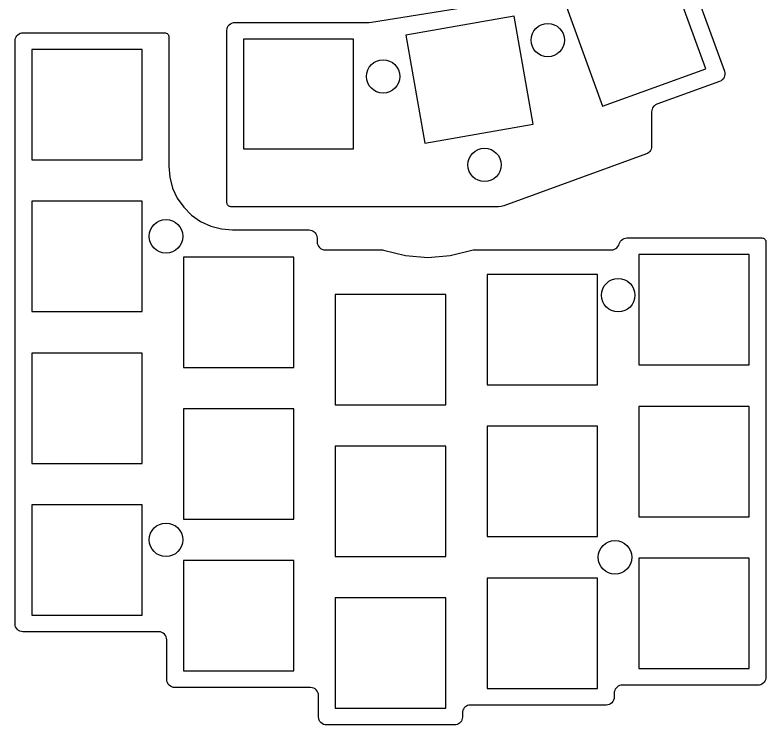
# Model space of a CAD drawing. Header units: inches. Extents: x -5 to 94, y -5 to 182.
# Drawn here: x -0.3 to 94, y -5.2 to 84 of the extents above; entities that cross this region are included whole.
import ezdxf

# ---------------------------------------------------------------- set-up
doc = ezdxf.new("R2010")
doc.units = ezdxf.units.IN
doc.header["$MEASUREMENT"] = 0

# ---------------------------------------------------------------- blocks, each defined once
blk = doc.blocks.new('block 188')
at = {"color": 7, "lineweight": 25, "true_color": 0xffffff}
blk.add_open_spline([(20.798, 56.196), (20.798, 57.356), (19.857, 58.297), (18.696, 58.297), (18.696, 58.297), (18.696, 58.297), (18.696, 58.297), (18.696, 58.297), (18.696, 58.297), (18.696, 58.297), (18.696, 58.297), (18.696, 58.297), (18.696, 58.297), (17.536, 58.297), (16.596, 57.356), (16.596, 56.196), (16.596, 56.196), (16.596, 56.196), (16.596, 56.196), (16.596, 56.196), (16.596, 56.196), (16.596, 56.196), (16.596, 56.196), (16.596, 56.196), (16.596, 56.196), (16.596, 55.035), (17.536, 54.095), (18.696, 54.095), (18.696, 54.095), (18.696, 54.095), (18.696, 54.095), (18.696, 54.095), (18.696, 54.095), (18.696, 54.095), (18.696, 54.095), (18.696, 54.095), (18.696, 54.095), (19.857, 54.095), (20.798, 55.035), (20.798, 56.196), (20.798, 56.196), (20.798, 56.196), (20.798, 56.196), (20.798, 56.196), (20.798, 56.196), (20.798, 56.196), (20.798, 56.196), (20.798, 56.196), (20.798, 56.196), (20.798, 56.196), (20.798, 56.196), (20.798, 56.196), (20.798, 56.196), (20.798, 56.196), (20.798, 56.196), (20.798, 56.196), (20.798, 56.196), (20.798, 56.196), (20.798, 56.196), (20.798, 56.196), (20.798, 56.196), (20.798, 56.196), (20.798, 56.196), (20.798, 56.196)], degree=3, knots=[0, 0, 0, 0, 1, 1, 1, 2, 2, 2, 3, 3, 3, 4, 4, 4, 5, 5, 5, 6, 6, 6, 7, 7, 7, 8, 8, 8, 9, 9, 9, 10, 10, 10, 11, 11, 11, 12, 12, 12, 13, 13, 13, 14, 14, 14, 15, 15, 15, 16, 16, 16, 17, 17, 17, 18, 18, 18, 19, 19, 19, 20, 20, 20, 21, 21, 21, 21], dxfattribs=at)
blk = doc.blocks.new('block 187')
blk.add_blockref('block 188', (0, 0))
blk = doc.blocks.new('block 186')
blk.add_blockref('block 187', (0, 0))
blk = doc.blocks.new('block 191')
at = {"color": 7, "lineweight": 25, "true_color": 0xffffff}
blk.add_open_spline([(20.798, 18.077), (20.798, 19.238), (19.857, 20.179), (18.696, 20.179), (18.696, 20.179), (18.696, 20.179), (18.696, 20.179), (18.696, 20.179), (18.696, 20.179), (18.696, 20.179), (18.696, 20.179), (18.696, 20.179), (18.696, 20.179), (17.536, 20.179), (16.596, 19.238), (16.596, 18.077), (16.596, 18.077), (16.596, 18.077), (16.596, 18.077), (16.596, 18.077), (16.596, 18.077), (16.596, 18.077), (16.596, 18.077), (16.596, 18.077), (16.596, 18.077), (16.596, 16.917), (17.536, 15.976), (18.696, 15.976), (18.696, 15.976), (18.696, 15.976), (18.696, 15.976), (18.696, 15.976), (18.696, 15.976), (18.696, 15.976), (18.696, 15.976), (18.696, 15.976), (18.696, 15.976), (19.857, 15.976), (20.798, 16.917), (20.798, 18.077), (20.798, 18.077), (20.798, 18.077), (20.798, 18.077), (20.798, 18.077), (20.798, 18.077), (20.798, 18.077), (20.798, 18.077), (20.798, 18.077), (20.798, 18.077), (20.798, 18.077), (20.798, 18.077), (20.798, 18.077), (20.798, 18.077), (20.798, 18.077), (20.798, 18.077), (20.798, 18.077), (20.798, 18.077), (20.798, 18.077), (20.798, 18.077), (20.798, 18.077), (20.798, 18.077), (20.798, 18.077), (20.798, 18.077), (20.798, 18.077)], degree=3, knots=[0, 0, 0, 0, 1, 1, 1, 2, 2, 2, 3, 3, 3, 4, 4, 4, 5, 5, 5, 6, 6, 6, 7, 7, 7, 8, 8, 8, 9, 9, 9, 10, 10, 10, 11, 11, 11, 12, 12, 12, 13, 13, 13, 14, 14, 14, 15, 15, 15, 16, 16, 16, 17, 17, 17, 18, 18, 18, 19, 19, 19, 20, 20, 20, 21, 21, 21, 21], dxfattribs=at)
blk = doc.blocks.new('block 190')
blk.add_blockref('block 191', (0, 0))
blk = doc.blocks.new('block 189')
blk.add_blockref('block 190', (0, 0))
blk = doc.blocks.new('block 194')
at = {"color": 7, "lineweight": 25, "true_color": 0xffffff}
blk.add_open_spline([(77.175, 15.876), (77.175, 17.036), (76.234, 17.977), (75.074, 17.977), (75.074, 17.977), (75.074, 17.977), (75.074, 17.977), (75.074, 17.977), (75.074, 17.977), (75.074, 17.977), (75.074, 17.977), (75.074, 17.977), (75.074, 17.977), (73.914, 17.977), (72.973, 17.036), (72.973, 15.876), (72.973, 15.876), (72.973, 15.876), (72.973, 15.876), (72.973, 15.876), (72.973, 15.876), (72.973, 15.876), (72.973, 15.876), (72.973, 15.876), (72.973, 15.876), (72.973, 14.715), (73.914, 13.775), (75.074, 13.775), (75.074, 13.775), (75.074, 13.775), (75.074, 13.775), (75.074, 13.775), (75.074, 13.775), (75.074, 13.775), (75.074, 13.775), (75.074, 13.775), (75.074, 13.775), (76.234, 13.775), (77.175, 14.715), (77.175, 15.876), (77.175, 15.876), (77.175, 15.876), (77.175, 15.876), (77.175, 15.876), (77.175, 15.876), (77.175, 15.876), (77.175, 15.876), (77.175, 15.876), (77.175, 15.876), (77.175, 15.876), (77.175, 15.876), (77.175, 15.876), (77.175, 15.876), (77.175, 15.876), (77.175, 15.876), (77.175, 15.876), (77.175, 15.876), (77.175, 15.876), (77.175, 15.876), (77.175, 15.876), (77.175, 15.876), (77.175, 15.876), (77.175, 15.876), (77.175, 15.876)], degree=3, knots=[0, 0, 0, 0, 1, 1, 1, 2, 2, 2, 3, 3, 3, 4, 4, 4, 5, 5, 5, 6, 6, 6, 7, 7, 7, 8, 8, 8, 9, 9, 9, 10, 10, 10, 11, 11, 11, 12, 12, 12, 13, 13, 13, 14, 14, 14, 15, 15, 15, 16, 16, 16, 17, 17, 17, 18, 18, 18, 19, 19, 19, 20, 20, 20, 21, 21, 21, 21], dxfattribs=at)
blk = doc.blocks.new('block 193')
blk.add_blockref('block 194', (0, 0))
blk = doc.blocks.new('block 192')
blk.add_blockref('block 193', (0, 0))
blk = doc.blocks.new('block 197')
at = {"color": 7, "lineweight": 25, "true_color": 0xffffff}
blk.add_open_spline([(77.575, 48.803), (77.575, 49.964), (76.635, 50.904), (75.474, 50.904), (75.474, 50.904), (75.474, 50.904), (75.474, 50.904), (75.474, 50.904), (75.474, 50.904), (75.474, 50.904), (75.474, 50.904), (75.474, 50.904), (75.474, 50.904), (74.314, 50.904), (73.373, 49.964), (73.373, 48.803), (73.373, 48.803), (73.373, 48.803), (73.373, 48.803), (73.373, 48.803), (73.373, 48.803), (73.373, 48.803), (73.373, 48.803), (73.373, 48.803), (73.373, 48.803), (73.373, 47.643), (74.314, 46.702), (75.474, 46.702), (75.474, 46.702), (75.474, 46.702), (75.474, 46.702), (75.474, 46.702), (75.474, 46.702), (75.474, 46.702), (75.474, 46.702), (75.474, 46.702), (75.474, 46.702), (76.635, 46.702), (77.575, 47.643), (77.575, 48.803), (77.575, 48.803), (77.575, 48.803), (77.575, 48.803), (77.575, 48.803), (77.575, 48.803), (77.575, 48.803), (77.575, 48.803), (77.575, 48.803), (77.575, 48.803), (77.575, 48.803), (77.575, 48.803), (77.575, 48.803), (77.575, 48.803), (77.575, 48.803), (77.575, 48.803), (77.575, 48.803), (77.575, 48.803), (77.575, 48.803), (77.575, 48.803), (77.575, 48.803), (77.575, 48.803), (77.575, 48.803), (77.575, 48.803), (77.575, 48.803)], degree=3, knots=[0, 0, 0, 0, 1, 1, 1, 2, 2, 2, 3, 3, 3, 4, 4, 4, 5, 5, 5, 6, 6, 6, 7, 7, 7, 8, 8, 8, 9, 9, 9, 10, 10, 10, 11, 11, 11, 12, 12, 12, 13, 13, 13, 14, 14, 14, 15, 15, 15, 16, 16, 16, 17, 17, 17, 18, 18, 18, 19, 19, 19, 20, 20, 20, 21, 21, 21, 21], dxfattribs=at)
blk = doc.blocks.new('block 196')
blk.add_blockref('block 197', (0, 0))
blk = doc.blocks.new('block 195')
blk.add_blockref('block 196', (0, 0))
blk = doc.blocks.new('block 200')
at = {"color": 7, "lineweight": 25, "true_color": 0xffffff}
blk.add_lwpolyline([(18.544, 81.758), (18.642, 81.749), (18.736, 81.72), (18.822, 81.674), (18.898, 81.612), (18.96, 81.536), (19.006, 81.449), (19.035, 81.356), (19.045, 81.258)], dxfattribs=at)
blk = doc.blocks.new('block 199')
blk.add_blockref('block 200', (0, 0))
blk = doc.blocks.new('block 202')
at = {"color": 7, "lineweight": 25, "true_color": 0xffffff}
blk.add_lwpolyline([(19.045, 81.258), (19.045, 65)], dxfattribs=at)
blk = doc.blocks.new('block 201')
blk.add_blockref('block 202', (0, 0))
blk = doc.blocks.new('block 204')
at = {"color": 7, "lineweight": 25, "true_color": 0xffffff}
blk.add_lwpolyline([(19.045, 65), (19.166, 63.61), (19.527, 62.263), (20.117, 60.998), (20.917, 59.855), (21.904, 58.869), (23.046, 58.069), (24.311, 57.479), (25.659, 57.118), (27.048, 56.996)], dxfattribs=at)
blk = doc.blocks.new('block 203')
blk.add_blockref('block 204', (0, 0))
blk = doc.blocks.new('block 206')
at = {"color": 7, "lineweight": 25, "true_color": 0xffffff}
blk.add_lwpolyline([(27.048, 56.996), (36.664, 56.996)], dxfattribs=at)
blk = doc.blocks.new('block 205')
blk.add_blockref('block 206', (0, 0))
blk = doc.blocks.new('block 208')
at = {"color": 7, "lineweight": 25, "true_color": 0xffffff}
blk.add_lwpolyline([(36.664, 56.996), (36.838, 56.981), (37.006, 56.936), (37.164, 56.863), (37.307, 56.763), (37.43, 56.639), (37.53, 56.496), (37.604, 56.338), (37.649, 56.17), (37.664, 55.996)], dxfattribs=at)
blk = doc.blocks.new('block 207')
blk.add_blockref('block 208', (0, 0))
blk = doc.blocks.new('block 210')
at = {"color": 7, "lineweight": 25, "true_color": 0xffffff}
blk.add_lwpolyline([(37.664, 55.996), (37.664, 55.496)], dxfattribs=at)
blk = doc.blocks.new('block 209')
blk.add_blockref('block 210', (0, 0))
blk = doc.blocks.new('block 212')
at = {"color": 7, "lineweight": 25, "true_color": 0xffffff}
blk.add_lwpolyline([(37.664, 55.496), (37.683, 55.301), (37.741, 55.113), (37.833, 54.94), (37.958, 54.788), (38.109, 54.664), (38.282, 54.572), (38.47, 54.515), (38.665, 54.495)], dxfattribs=at)
blk = doc.blocks.new('block 211')
blk.add_blockref('block 212', (0, 0))
blk = doc.blocks.new('block 214')
at = {"color": 7, "lineweight": 25, "true_color": 0xffffff}
blk.add_lwpolyline([(38.665, 54.495), (45.708, 54.495)], dxfattribs=at)
blk = doc.blocks.new('block 213')
blk.add_blockref('block 214', (0, 0))
blk = doc.blocks.new('block 216')
at = {"color": 7, "lineweight": 25, "true_color": 0xffffff}
blk.add_lwpolyline([(45.708, 54.495), (45.868, 54.482), (46.024, 54.444)], dxfattribs=at)
blk = doc.blocks.new('block 215')
blk.add_blockref('block 216', (0, 0))
blk = doc.blocks.new('block 218')
at = {"color": 7, "lineweight": 25, "true_color": 0xffffff}
blk.add_lwpolyline([(46.024, 54.444), (48.757, 53.771), (51.562, 53.545), (54.368, 53.771), (57.101, 54.444)], dxfattribs=at)
blk = doc.blocks.new('block 217')
blk.add_blockref('block 218', (0, 0))
blk = doc.blocks.new('block 220')
at = {"color": 7, "lineweight": 25, "true_color": 0xffffff}
blk.add_lwpolyline([(57.101, 54.444), (57.257, 54.482), (57.417, 54.495)], dxfattribs=at)
blk = doc.blocks.new('block 219')
blk.add_blockref('block 220', (0, 0))
blk = doc.blocks.new('block 222')
at = {"color": 7, "lineweight": 25, "true_color": 0xffffff}
blk.add_lwpolyline([(57.417, 54.495), (74.638, 54.495)], dxfattribs=at)
blk = doc.blocks.new('block 221')
blk.add_blockref('block 222', (0, 0))
blk = doc.blocks.new('block 224')
at = {"color": 7, "lineweight": 25, "true_color": 0xffffff}
blk.add_lwpolyline([(74.638, 54.495), (74.825, 54.512), (75.005, 54.565), (75.173, 54.65), (75.321, 54.765), (75.446, 54.907), (75.542, 55.069), (75.606, 55.245)], dxfattribs=at)
blk = doc.blocks.new('block 223')
blk.add_blockref('block 224', (0, 0))
blk = doc.blocks.new('block 226')
at = {"color": 7, "lineweight": 25, "true_color": 0xffffff}
blk.add_lwpolyline([(75.606, 55.245), (75.67, 55.422), (75.766, 55.584), (75.891, 55.725), (76.039, 55.84), (76.207, 55.925), (76.387, 55.978), (76.575, 55.995)], dxfattribs=at)
blk = doc.blocks.new('block 225')
blk.add_blockref('block 226', (0, 0))
blk = doc.blocks.new('block 228')
at = {"color": 7, "lineweight": 25, "true_color": 0xffffff}
blk.add_lwpolyline([(76.575, 55.995), (93.533, 55.995)], dxfattribs=at)
blk = doc.blocks.new('block 227')
blk.add_blockref('block 228', (0, 0))
blk = doc.blocks.new('block 230')
at = {"color": 7, "lineweight": 25, "true_color": 0xffffff}
blk.add_lwpolyline([(93.533, 55.995), (93.631, 55.986), (93.724, 55.957), (93.811, 55.911), (93.887, 55.849), (93.949, 55.773), (93.995, 55.687), (94.023, 55.593), (94.033, 55.495)], dxfattribs=at)
blk = doc.blocks.new('block 229')
blk.add_blockref('block 230', (0, 0))
blk = doc.blocks.new('block 232')
at = {"color": 7, "lineweight": 25, "true_color": 0xffffff}
blk.add_lwpolyline([(94.033, 55.495), (94.033, 1.82), (94.033, 0.819)], dxfattribs=at)
blk = doc.blocks.new('block 231')
blk.add_blockref('block 232', (0, 0))
blk = doc.blocks.new('block 234')
at = {"color": 7, "lineweight": 25, "true_color": 0xffffff}
blk.add_lwpolyline([(94.033, 0.819), (94.018, 0.645), (93.973, 0.477), (93.899, 0.319), (93.799, 0.176), (93.675, 0.052), (93.533, -0.048), (93.375, -0.121), (93.207, -0.167), (93.033, -0.182)], dxfattribs=at)
blk = doc.blocks.new('block 233')
blk.add_blockref('block 234', (0, 0))
blk = doc.blocks.new('block 236')
at = {"color": 7, "lineweight": 25, "true_color": 0xffffff}
blk.add_lwpolyline([(93.033, -0.182), (75.975, -0.182)], dxfattribs=at)
blk = doc.blocks.new('block 235')
blk.add_blockref('block 236', (0, 0))
blk = doc.blocks.new('block 238')
at = {"color": 7, "lineweight": 25, "true_color": 0xffffff}
blk.add_lwpolyline([(75.975, -0.182), (75.801, -0.197), (75.632, -0.242), (75.474, -0.316), (75.331, -0.416), (75.208, -0.539), (75.108, -0.682), (75.034, -0.84), (74.989, -1.008), (74.974, -1.182)], dxfattribs=at)
blk = doc.blocks.new('block 237')
blk.add_blockref('block 238', (0, 0))
blk = doc.blocks.new('block 240')
at = {"color": 7, "lineweight": 25, "true_color": 0xffffff}
blk.add_lwpolyline([(74.974, -1.182), (74.974, -1.683)], dxfattribs=at)
blk = doc.blocks.new('block 239')
blk.add_blockref('block 240', (0, 0))
blk = doc.blocks.new('block 242')
at = {"color": 7, "lineweight": 25, "true_color": 0xffffff}
blk.add_lwpolyline([(74.974, -1.683), (74.955, -1.878), (74.898, -2.065), (74.805, -2.239), (74.681, -2.39), (74.529, -2.514), (74.356, -2.607), (74.168, -2.664), (73.974, -2.683)], dxfattribs=at)
blk = doc.blocks.new('block 241')
blk.add_blockref('block 242', (0, 0))
blk = doc.blocks.new('block 244')
at = {"color": 7, "lineweight": 25, "true_color": 0xffffff}
blk.add_lwpolyline([(73.974, -2.683), (56.915, -2.683)], dxfattribs=at)
blk = doc.blocks.new('block 243')
blk.add_blockref('block 244', (0, 0))
blk = doc.blocks.new('block 246')
at = {"color": 7, "lineweight": 25, "true_color": 0xffffff}
blk.add_lwpolyline([(56.915, -2.683), (56.742, -2.698), (56.573, -2.743), (56.415, -2.817), (56.272, -2.917), (56.149, -3.041), (56.048, -3.183), (55.975, -3.341), (55.93, -3.51), (55.914, -3.683)], dxfattribs=at)
blk = doc.blocks.new('block 245')
blk.add_blockref('block 246', (0, 0))
blk = doc.blocks.new('block 248')
at = {"color": 7, "lineweight": 25, "true_color": 0xffffff}
blk.add_lwpolyline([(55.914, -3.683), (55.914, -4.184)], dxfattribs=at)
blk = doc.blocks.new('block 247')
blk.add_blockref('block 248', (0, 0))
blk = doc.blocks.new('block 250')
at = {"color": 7, "lineweight": 25, "true_color": 0xffffff}
blk.add_lwpolyline([(55.914, -4.184), (55.899, -4.357), (55.854, -4.525), (55.781, -4.684), (55.681, -4.827), (55.558, -4.95), (55.414, -5.05), (55.256, -5.124), (55.088, -5.169), (54.914, -5.184)], dxfattribs=at)
blk = doc.blocks.new('block 249')
blk.add_blockref('block 250', (0, 0))
blk = doc.blocks.new('block 252')
at = {"color": 7, "lineweight": 25, "true_color": 0xffffff}
blk.add_lwpolyline([(54.914, -5.184), (38.856, -5.184)], dxfattribs=at)
blk = doc.blocks.new('block 251')
blk.add_blockref('block 252', (0, 0))
blk = doc.blocks.new('block 254')
at = {"color": 7, "lineweight": 25, "true_color": 0xffffff}
blk.add_lwpolyline([(38.856, -5.184), (38.661, -5.165), (38.474, -5.108), (38.301, -5.015), (38.149, -4.891), (38.024, -4.739), (37.932, -4.567), (37.875, -4.379), (37.856, -4.184)], dxfattribs=at)
blk = doc.blocks.new('block 253')
blk.add_blockref('block 254', (0, 0))
blk = doc.blocks.new('block 256')
at = {"color": 7, "lineweight": 25, "true_color": 0xffffff}
blk.add_lwpolyline([(37.856, -4.184), (37.856, -1.482)], dxfattribs=at)
blk = doc.blocks.new('block 255')
blk.add_blockref('block 256', (0, 0))
blk = doc.blocks.new('block 258')
at = {"color": 7, "lineweight": 25, "true_color": 0xffffff}
blk.add_lwpolyline([(37.856, -1.482), (37.837, -1.287), (37.779, -1.1), (37.687, -0.927), (37.563, -0.775), (37.411, -0.65), (37.239, -0.558), (37.05, -0.501), (36.855, -0.482)], dxfattribs=at)
blk = doc.blocks.new('block 257')
blk.add_blockref('block 258', (0, 0))
blk = doc.blocks.new('block 260')
at = {"color": 7, "lineweight": 25, "true_color": 0xffffff}
blk.add_lwpolyline([(36.855, -0.482), (19.797, -0.482)], dxfattribs=at)
blk = doc.blocks.new('block 259')
blk.add_blockref('block 260', (0, 0))
blk = doc.blocks.new('block 262')
at = {"color": 7, "lineweight": 25, "true_color": 0xffffff}
blk.add_lwpolyline([(19.797, -0.482), (19.602, -0.462), (19.414, -0.405), (19.241, -0.313), (19.09, -0.189), (18.965, -0.037), (18.873, 0.136), (18.816, 0.324), (18.797, 0.519)], dxfattribs=at)
blk = doc.blocks.new('block 261')
blk.add_blockref('block 262', (0, 0))
blk = doc.blocks.new('block 264')
at = {"color": 7, "lineweight": 25, "true_color": 0xffffff}
blk.add_lwpolyline([(18.797, 0.519), (18.797, 5.521)], dxfattribs=at)
blk = doc.blocks.new('block 263')
blk.add_blockref('block 264', (0, 0))
blk = doc.blocks.new('block 266')
at = {"color": 7, "lineweight": 25, "true_color": 0xffffff}
blk.add_lwpolyline([(18.797, 5.521), (18.777, 5.716), (18.72, 5.904), (18.628, 6.077), (18.503, 6.229), (18.352, 6.353), (18.179, 6.446), (17.992, 6.502), (17.796, 6.522)], dxfattribs=at)
blk = doc.blocks.new('block 265')
blk.add_blockref('block 266', (0, 0))
blk = doc.blocks.new('block 268')
at = {"color": 7, "lineweight": 25, "true_color": 0xffffff}
blk.add_lwpolyline([(17.796, 6.522), (0.738, 6.522)], dxfattribs=at)
blk = doc.blocks.new('block 267')
blk.add_blockref('block 268', (0, 0))
blk = doc.blocks.new('block 270')
at = {"color": 7, "lineweight": 25, "true_color": 0xffffff}
blk.add_lwpolyline([(0.738, 6.522), (0.543, 6.541), (0.355, 6.598), (0.182, 6.69), (0.03, 6.815), (-0.094, 6.967), (-0.187, 7.14), (-0.243, 7.327), (-0.263, 7.522)], dxfattribs=at)
blk = doc.blocks.new('block 269')
blk.add_blockref('block 270', (0, 0))
blk = doc.blocks.new('block 272')
at = {"color": 7, "lineweight": 25, "true_color": 0xffffff}
blk.add_lwpolyline([(-0.263, 7.522), (-0.263, 80.758)], dxfattribs=at)
blk = doc.blocks.new('block 271')
blk.add_blockref('block 272', (0, 0))
blk = doc.blocks.new('block 274')
at = {"color": 7, "lineweight": 25, "true_color": 0xffffff}
blk.add_lwpolyline([(-0.263, 80.758), (-0.248, 80.932), (-0.202, 81.1), (-0.129, 81.258), (-0.028, 81.401), (0.095, 81.524), (0.238, 81.624), (0.396, 81.698), (0.564, 81.743), (0.738, 81.758)], dxfattribs=at)
blk = doc.blocks.new('block 273')
blk.add_blockref('block 274', (0, 0))
blk = doc.blocks.new('block 276')
at = {"color": 7, "lineweight": 25, "true_color": 0xffffff}
blk.add_lwpolyline([(0.738, 81.758), (18.544, 81.758)], dxfattribs=at)
blk = doc.blocks.new('block 275')
blk.add_blockref('block 276', (0, 0))
blk = doc.blocks.new('block 198')
for name in ['block 273', 'block 275', 'block 199', 'block 201', 'block 271', 'block 203', 'block 205', 'block 207', 'block 209', 'block 225', 'block 227', 'block 229', 'block 211', 'block 223', 'block 231', 'block 213', 'block 215', 'block 217', 'block 219', 'block 221', 'block 269', 'block 267', 'block 265', 'block 263', 'block 261', 'block 233', 'block 259', 'block 257', 'block 237', 'block 235', 'block 255', 'block 241', 'block 239', 'block 245', 'block 243', 'block 247', 'block 253', 'block 249', 'block 251']:
    blk.add_blockref(name, (0, 0))
blk = doc.blocks.new('block 279')
at = {"color": 7, "lineweight": 25, "true_color": 0xffffff}
blk.add_lwpolyline([(15.695, 79.657), (1.838, 79.657), (1.838, 65.801), (15.695, 65.801), (15.695, 79.657)], dxfattribs=at)
blk = doc.blocks.new('block 278')
blk.add_blockref('block 279', (0, 0))
blk = doc.blocks.new('block 277')
blk.add_blockref('block 278', (0, 0))
blk = doc.blocks.new('block 282')
at = {"color": 7, "lineweight": 25, "true_color": 0xffffff}
blk.add_lwpolyline([(34.754, 53.595), (20.898, 53.595), (20.898, 39.738), (34.754, 39.738), (34.754, 53.595)], dxfattribs=at)
blk = doc.blocks.new('block 281')
blk.add_blockref('block 282', (0, 0))
blk = doc.blocks.new('block 280')
blk.add_blockref('block 281', (0, 0))
blk = doc.blocks.new('block 285')
at = {"color": 7, "lineweight": 25, "true_color": 0xffffff}
blk.add_lwpolyline([(34.754, 15.476), (20.898, 15.476), (20.898, 1.619), (34.754, 1.619), (34.754, 15.476)], dxfattribs=at)
blk = doc.blocks.new('block 284')
blk.add_blockref('block 285', (0, 0))
blk = doc.blocks.new('block 283')
blk.add_blockref('block 284', (0, 0))
blk = doc.blocks.new('block 288')
at = {"color": 7, "lineweight": 25, "true_color": 0xffffff}
blk.add_lwpolyline([(53.814, 29.833), (39.956, 29.833), (39.956, 15.976), (53.814, 15.976), (53.814, 29.833)], dxfattribs=at)
blk = doc.blocks.new('block 287')
blk.add_blockref('block 288', (0, 0))
blk = doc.blocks.new('block 286')
blk.add_blockref('block 287', (0, 0))
blk = doc.blocks.new('block 291')
at = {"color": 7, "lineweight": 25, "true_color": 0xffffff}
blk.add_lwpolyline([(72.873, 51.393), (59.016, 51.393), (59.016, 37.537), (72.873, 37.537), (72.873, 51.393)], dxfattribs=at)
blk = doc.blocks.new('block 290')
blk.add_blockref('block 291', (0, 0))
blk = doc.blocks.new('block 289')
blk.add_blockref('block 290', (0, 0))
blk = doc.blocks.new('block 294')
at = {"color": 7, "lineweight": 25, "true_color": 0xffffff}
blk.add_lwpolyline([(72.873, 13.275), (59.016, 13.275), (59.016, -0.582), (72.873, -0.582), (72.873, 13.275)], dxfattribs=at)
blk = doc.blocks.new('block 293')
blk.add_blockref('block 294', (0, 0))
blk = doc.blocks.new('block 292')
blk.add_blockref('block 293', (0, 0))
blk = doc.blocks.new('block 297')
at = {"color": 7, "lineweight": 25, "true_color": 0xffffff}
blk.add_lwpolyline([(91.932, 34.835), (78.075, 34.835), (78.075, 20.979), (91.932, 20.979), (91.932, 34.835)], dxfattribs=at)
blk = doc.blocks.new('block 296')
blk.add_blockref('block 297', (0, 0))
blk = doc.blocks.new('block 295')
blk.add_blockref('block 296', (0, 0))
blk = doc.blocks.new('block 300')
at = {"color": 7, "lineweight": 25, "true_color": 0xffffff}
blk.add_lwpolyline([(91.932, 53.894), (78.075, 53.894), (78.075, 40.038), (91.932, 40.038), (91.932, 53.894)], dxfattribs=at)
blk = doc.blocks.new('block 299')
blk.add_blockref('block 300', (0, 0))
blk = doc.blocks.new('block 298')
blk.add_blockref('block 299', (0, 0))
blk = doc.blocks.new('block 303')
at = {"color": 7, "lineweight": 25, "true_color": 0xffffff}
blk.add_lwpolyline([(91.932, 15.776), (78.075, 15.776), (78.075, 1.919), (91.932, 1.919), (91.932, 15.776)], dxfattribs=at)
blk = doc.blocks.new('block 302')
blk.add_blockref('block 303', (0, 0))
blk = doc.blocks.new('block 301')
blk.add_blockref('block 302', (0, 0))
blk = doc.blocks.new('block 306')
at = {"color": 7, "lineweight": 25, "true_color": 0xffffff}
blk.add_lwpolyline([(72.873, 32.334), (59.016, 32.334), (59.016, 18.477), (72.873, 18.477), (72.873, 32.334)], dxfattribs=at)
blk = doc.blocks.new('block 305')
blk.add_blockref('block 306', (0, 0))
blk = doc.blocks.new('block 304')
blk.add_blockref('block 305', (0, 0))
blk = doc.blocks.new('block 309')
at = {"color": 7, "lineweight": 25, "true_color": 0xffffff}
blk.add_lwpolyline([(53.814, 48.892), (39.956, 48.893), (39.956, 35.036), (53.814, 35.035), (53.814, 48.892)], dxfattribs=at)
blk = doc.blocks.new('block 308')
blk.add_blockref('block 309', (0, 0))
blk = doc.blocks.new('block 307')
blk.add_blockref('block 308', (0, 0))
blk = doc.blocks.new('block 312')
at = {"color": 7, "lineweight": 25, "true_color": 0xffffff}
blk.add_lwpolyline([(34.754, 34.535), (20.898, 34.535), (20.898, 20.679), (34.754, 20.679), (34.754, 34.535)], dxfattribs=at)
blk = doc.blocks.new('block 311')
blk.add_blockref('block 312', (0, 0))
blk = doc.blocks.new('block 310')
blk.add_blockref('block 311', (0, 0))
blk = doc.blocks.new('block 315')
at = {"color": 7, "lineweight": 25, "true_color": 0xffffff}
blk.add_lwpolyline([(53.814, 10.774), (39.956, 10.774), (39.956, -3.083), (53.814, -3.083), (53.814, 10.774)], dxfattribs=at)
blk = doc.blocks.new('block 314')
blk.add_blockref('block 315', (0, 0))
blk = doc.blocks.new('block 313')
blk.add_blockref('block 314', (0, 0))
blk = doc.blocks.new('block 318')
at = {"color": 7, "lineweight": 25, "true_color": 0xffffff}
blk.add_lwpolyline([(15.695, 41.539), (1.838, 41.539), (1.838, 27.682), (15.695, 27.682), (15.695, 41.539)], dxfattribs=at)
blk = doc.blocks.new('block 317')
blk.add_blockref('block 318', (0, 0))
blk = doc.blocks.new('block 316')
blk.add_blockref('block 317', (0, 0))
blk = doc.blocks.new('block 321')
at = {"color": 7, "lineweight": 25, "true_color": 0xffffff}
blk.add_lwpolyline([(15.695, 60.599), (1.838, 60.599), (1.838, 46.742), (15.695, 46.742), (15.695, 60.599)], dxfattribs=at)
blk = doc.blocks.new('block 320')
blk.add_blockref('block 321', (0, 0))
blk = doc.blocks.new('block 319')
blk.add_blockref('block 320', (0, 0))
blk = doc.blocks.new('block 324')
at = {"color": 7, "lineweight": 25, "true_color": 0xffffff}
blk.add_lwpolyline([(15.695, 22.479), (1.838, 22.479), (1.838, 8.622), (15.695, 8.622), (15.695, 22.479)], dxfattribs=at)
blk = doc.blocks.new('block 323')
blk.add_blockref('block 324', (0, 0))
blk = doc.blocks.new('block 322')
blk.add_blockref('block 323', (0, 0))
blk = doc.blocks.new('block 327')
at = {"color": 7, "lineweight": 25, "true_color": 0xffffff}
blk.add_lwpolyline([(26.851, 59.919), (26.753, 59.928), (26.66, 59.956), (26.574, 60.003), (26.498, 60.065), (26.436, 60.14), (26.39, 60.226), (26.362, 60.32), (26.352, 60.417)], dxfattribs=at)
blk = doc.blocks.new('block 326')
blk.add_blockref('block 327', (0, 0))
blk = doc.blocks.new('block 329')
at = {"color": 7, "lineweight": 25, "true_color": 0xffffff}
blk.add_lwpolyline([(26.352, 60.417), (26.352, 82.073)], dxfattribs=at)
blk = doc.blocks.new('block 328')
blk.add_blockref('block 329', (0, 0))
blk = doc.blocks.new('block 331')
at = {"color": 7, "lineweight": 25, "true_color": 0xffffff}
blk.add_lwpolyline([(26.352, 82.073), (26.372, 82.267), (26.428, 82.454), (26.521, 82.626), (26.644, 82.777), (26.795, 82.9), (26.967, 82.992), (27.154, 83.049), (27.348, 83.069)], dxfattribs=at)
blk = doc.blocks.new('block 330')
blk.add_blockref('block 331', (0, 0))
blk = doc.blocks.new('block 333')
at = {"color": 7, "lineweight": 25, "true_color": 0xffffff}
blk.add_lwpolyline([(27.348, 83.069), (44.164, 83.069)], dxfattribs=at)
blk = doc.blocks.new('block 332')
blk.add_blockref('block 333', (0, 0))
blk = doc.blocks.new('block 335')
at = {"color": 7, "lineweight": 25, "true_color": 0xffffff}
blk.add_lwpolyline([(44.164, 83.069), (44.483, 83.094)], dxfattribs=at)
blk = doc.blocks.new('block 334')
blk.add_blockref('block 335', (0, 0))
blk = doc.blocks.new('block 337')
at = {"color": 7, "lineweight": 25, "true_color": 0xffffff}
blk.add_lwpolyline([(44.483, 83.094), (63.922, 86.255)], dxfattribs=at)
blk = doc.blocks.new('block 336')
blk.add_blockref('block 337', (0, 0))
blk = doc.blocks.new('block 339')
at = {"color": 7, "lineweight": 25, "true_color": 0xffffff}
blk.add_lwpolyline([(63.922, 86.255), (64.259, 86.341)], dxfattribs=at)
blk = doc.blocks.new('block 338')
blk.add_blockref('block 339', (0, 0))
blk = doc.blocks.new('block 341')
at = {"color": 7, "lineweight": 25, "true_color": 0xffffff}
blk.add_lwpolyline([(64.259, 86.341), (82.078, 92.56)], dxfattribs=at)
blk = doc.blocks.new('block 340')
blk.add_blockref('block 341', (0, 0))
blk = doc.blocks.new('block 343')
at = {"color": 7, "lineweight": 25, "true_color": 0xffffff}
blk.add_lwpolyline([(82.078, 92.56), (82.265, 92.605), (82.459, 92.614), (82.65, 92.585), (82.832, 92.519), (82.998, 92.42), (83.142, 92.29), (83.258, 92.135), (83.341, 91.96)], dxfattribs=at)
blk = doc.blocks.new('block 342')
blk.add_blockref('block 343', (0, 0))
blk = doc.blocks.new('block 345')
at = {"color": 7, "lineweight": 25, "true_color": 0xffffff}
blk.add_lwpolyline([(83.341, 91.96), (88.811, 76.929)], dxfattribs=at)
blk = doc.blocks.new('block 344')
blk.add_blockref('block 345', (0, 0))
blk = doc.blocks.new('block 347')
at = {"color": 7, "lineweight": 25, "true_color": 0xffffff}
blk.add_lwpolyline([(88.811, 76.929), (88.86, 76.74), (88.871, 76.546), (88.843, 76.352), (88.778, 76.168), (88.679, 76), (88.549, 75.855), (88.392, 75.738), (88.216, 75.653)], dxfattribs=at)
blk = doc.blocks.new('block 346')
blk.add_blockref('block 347', (0, 0))
blk = doc.blocks.new('block 349')
at = {"color": 7, "lineweight": 25, "true_color": 0xffffff}
blk.add_lwpolyline([(88.216, 75.653), (80.323, 72.78)], dxfattribs=at)
blk = doc.blocks.new('block 348')
blk.add_blockref('block 349', (0, 0))
blk = doc.blocks.new('block 351')
at = {"color": 7, "lineweight": 25, "true_color": 0xffffff}
blk.add_lwpolyline([(80.323, 72.78), (80.166, 72.707), (80.024, 72.608), (79.901, 72.485), (79.801, 72.343), (79.728, 72.185), (79.683, 72.018), (79.668, 71.845)], dxfattribs=at)
blk = doc.blocks.new('block 350')
blk.add_blockref('block 351', (0, 0))
blk = doc.blocks.new('block 353')
at = {"color": 7, "lineweight": 25, "true_color": 0xffffff}
blk.add_lwpolyline([(79.668, 71.845), (79.668, 67.481)], dxfattribs=at)
blk = doc.blocks.new('block 352')
blk.add_blockref('block 353', (0, 0))
blk = doc.blocks.new('block 355')
at = {"color": 7, "lineweight": 25, "true_color": 0xffffff}
blk.add_lwpolyline([(79.668, 67.481), (79.653, 67.308), (79.608, 67.14), (79.535, 66.983), (79.435, 66.841), (79.313, 66.718), (79.17, 66.619), (79.013, 66.545)], dxfattribs=at)
blk = doc.blocks.new('block 354')
blk.add_blockref('block 355', (0, 0))
blk = doc.blocks.new('block 357')
at = {"color": 7, "lineweight": 25, "true_color": 0xffffff}
blk.add_lwpolyline([(79.013, 66.545), (61.136, 60.039)], dxfattribs=at)
blk = doc.blocks.new('block 356')
blk.add_blockref('block 357', (0, 0))
blk = doc.blocks.new('block 359')
at = {"color": 7, "lineweight": 25, "true_color": 0xffffff}
blk.add_lwpolyline([(61.136, 60.039), (60.801, 59.949), (60.455, 59.919)], dxfattribs=at)
blk = doc.blocks.new('block 358')
blk.add_blockref('block 359', (0, 0))
blk = doc.blocks.new('block 361')
at = {"color": 7, "lineweight": 25, "true_color": 0xffffff}
blk.add_lwpolyline([(60.455, 59.919), (26.851, 59.919)], dxfattribs=at)
blk = doc.blocks.new('block 360')
blk.add_blockref('block 361', (0, 0))
blk = doc.blocks.new('block 325')
for name in ['block 340', 'block 342', 'block 344', 'block 336', 'block 338', 'block 330', 'block 332', 'block 334', 'block 328', 'block 346', 'block 348', 'block 350', 'block 352', 'block 354', 'block 356', 'block 326', 'block 360', 'block 358']:
    blk.add_blockref(name, (0, 0))
blk = doc.blocks.new('block 364')
at = {"color": 7, "lineweight": 25, "true_color": 0xffffff}
blk.add_open_spline([(60.785, 65.16), (60.785, 66.315), (59.849, 67.252), (58.694, 67.252), (58.694, 67.252), (58.694, 67.252), (58.694, 67.252), (58.694, 67.252), (58.694, 67.252), (58.694, 67.252), (58.694, 67.252), (58.694, 67.252), (58.694, 67.252), (57.539, 67.252), (56.603, 66.315), (56.603, 65.16), (56.603, 65.16), (56.603, 65.16), (56.603, 65.16), (56.603, 65.16), (56.603, 65.16), (56.603, 65.16), (56.603, 65.16), (56.603, 65.16), (56.603, 65.16), (56.603, 64.006), (57.539, 63.07), (58.694, 63.07), (58.694, 63.07), (58.694, 63.07), (58.694, 63.07), (58.694, 63.07), (58.694, 63.07), (58.694, 63.07), (58.694, 63.07), (58.694, 63.07), (58.694, 63.07), (59.849, 63.07), (60.785, 64.006), (60.785, 65.16), (60.785, 65.16), (60.785, 65.16), (60.785, 65.16), (60.785, 65.16), (60.785, 65.16), (60.785, 65.16), (60.785, 65.16), (60.785, 65.16), (60.785, 65.16), (60.785, 65.16), (60.785, 65.16), (60.785, 65.16), (60.785, 65.16), (60.785, 65.16), (60.785, 65.16), (60.785, 65.16), (60.785, 65.16), (60.785, 65.16), (60.785, 65.16), (60.785, 65.16), (60.785, 65.16), (60.785, 65.16), (60.785, 65.16), (60.785, 65.16)], degree=3, knots=[0, 0, 0, 0, 1, 1, 1, 2, 2, 2, 3, 3, 3, 4, 4, 4, 5, 5, 5, 6, 6, 6, 7, 7, 7, 8, 8, 8, 9, 9, 9, 10, 10, 10, 11, 11, 11, 12, 12, 12, 13, 13, 13, 14, 14, 14, 15, 15, 15, 16, 16, 16, 17, 17, 17, 18, 18, 18, 19, 19, 19, 20, 20, 20, 21, 21, 21, 21], dxfattribs=at)
blk = doc.blocks.new('block 363')
blk.add_blockref('block 364', (0, 0))
blk = doc.blocks.new('block 362')
blk.add_blockref('block 363', (0, 0))
blk = doc.blocks.new('block 367')
at = {"color": 7, "lineweight": 25, "true_color": 0xffffff}
blk.add_open_spline([(68.715, 80.841), (68.715, 81.996), (67.779, 82.932), (66.625, 82.932), (66.625, 82.932), (66.625, 82.932), (66.625, 82.932), (66.625, 82.932), (66.625, 82.932), (66.625, 82.932), (66.625, 82.932), (66.625, 82.932), (66.625, 82.932), (65.469, 82.932), (64.533, 81.996), (64.533, 80.841), (64.533, 80.841), (64.533, 80.841), (64.533, 80.841), (64.533, 80.841), (64.533, 80.841), (64.533, 80.841), (64.533, 80.841), (64.533, 80.841), (64.533, 80.841), (64.533, 79.686), (65.469, 78.75), (66.625, 78.75), (66.625, 78.75), (66.625, 78.75), (66.625, 78.75), (66.625, 78.75), (66.625, 78.75), (66.625, 78.75), (66.625, 78.75), (66.625, 78.75), (66.625, 78.75), (67.779, 78.75), (68.715, 79.686), (68.715, 80.841), (68.715, 80.841), (68.715, 80.841), (68.715, 80.841), (68.715, 80.841), (68.715, 80.841), (68.715, 80.841), (68.715, 80.841), (68.715, 80.841), (68.715, 80.841), (68.715, 80.841), (68.715, 80.841), (68.715, 80.841), (68.715, 80.841), (68.715, 80.841), (68.715, 80.841), (68.715, 80.841), (68.715, 80.841), (68.715, 80.841), (68.715, 80.841), (68.715, 80.841), (68.715, 80.841), (68.715, 80.841), (68.715, 80.841), (68.715, 80.841)], degree=3, knots=[0, 0, 0, 0, 1, 1, 1, 2, 2, 2, 3, 3, 3, 4, 4, 4, 5, 5, 5, 6, 6, 6, 7, 7, 7, 8, 8, 8, 9, 9, 9, 10, 10, 10, 11, 11, 11, 12, 12, 12, 13, 13, 13, 14, 14, 14, 15, 15, 15, 16, 16, 16, 17, 17, 17, 18, 18, 18, 19, 19, 19, 20, 20, 20, 21, 21, 21, 21], dxfattribs=at)
blk = doc.blocks.new('block 366')
blk.add_blockref('block 367', (0, 0))
blk = doc.blocks.new('block 365')
blk.add_blockref('block 366', (0, 0))
blk = doc.blocks.new('block 370')
at = {"color": 7, "lineweight": 25, "true_color": 0xffffff}
blk.add_open_spline([(48.049, 76.281), (48.049, 77.436), (47.113, 78.372), (45.958, 78.372), (45.958, 78.372), (45.958, 78.372), (45.958, 78.372), (45.958, 78.372), (45.958, 78.372), (45.958, 78.372), (45.958, 78.372), (45.958, 78.372), (45.958, 78.372), (44.803, 78.372), (43.867, 77.436), (43.867, 76.281), (43.867, 76.281), (43.867, 76.281), (43.867, 76.281), (43.867, 76.281), (43.867, 76.281), (43.867, 76.281), (43.867, 76.281), (43.867, 76.281), (43.867, 76.281), (43.867, 75.126), (44.803, 74.19), (45.958, 74.19), (45.958, 74.19), (45.958, 74.19), (45.958, 74.19), (45.958, 74.19), (45.958, 74.19), (45.958, 74.19), (45.958, 74.19), (45.958, 74.19), (45.958, 74.19), (47.113, 74.19), (48.049, 75.126), (48.049, 76.281), (48.049, 76.281), (48.049, 76.281), (48.049, 76.281), (48.049, 76.281), (48.049, 76.281), (48.049, 76.281), (48.049, 76.281), (48.049, 76.281), (48.049, 76.281), (48.049, 76.281), (48.049, 76.281), (48.049, 76.281), (48.049, 76.281), (48.049, 76.281), (48.049, 76.281), (48.049, 76.281), (48.049, 76.281), (48.049, 76.281), (48.049, 76.281), (48.049, 76.281), (48.049, 76.281), (48.049, 76.281), (48.049, 76.281), (48.049, 76.281)], degree=3, knots=[0, 0, 0, 0, 1, 1, 1, 2, 2, 2, 3, 3, 3, 4, 4, 4, 5, 5, 5, 6, 6, 6, 7, 7, 7, 8, 8, 8, 9, 9, 9, 10, 10, 10, 11, 11, 11, 12, 12, 12, 13, 13, 13, 14, 14, 14, 15, 15, 15, 16, 16, 16, 17, 17, 17, 18, 18, 18, 19, 19, 19, 20, 20, 20, 21, 21, 21, 21], dxfattribs=at)
blk = doc.blocks.new('block 369')
blk.add_blockref('block 370', (0, 0))
blk = doc.blocks.new('block 368')
blk.add_blockref('block 369', (0, 0))
blk = doc.blocks.new('block 373')
at = {"color": 7, "lineweight": 25, "true_color": 0xffffff}
blk.add_lwpolyline([(42.234, 80.977), (28.444, 80.977), (28.444, 67.188), (42.234, 67.188), (42.234, 80.977)], dxfattribs=at)
blk = doc.blocks.new('block 372')
blk.add_blockref('block 373', (0, 0))
blk = doc.blocks.new('block 371')
blk.add_blockref('block 372', (0, 0))
blk = doc.blocks.new('block 376')
at = {"color": 7, "lineweight": 25, "true_color": 0xffffff}
blk.add_lwpolyline([(62.398, 83.861), (48.818, 81.466), (51.212, 67.885), (64.793, 70.28), (62.398, 83.861)], dxfattribs=at)
blk = doc.blocks.new('block 375')
blk.add_blockref('block 376', (0, 0))
blk = doc.blocks.new('block 374')
blk.add_blockref('block 375', (0, 0))
blk = doc.blocks.new('block 379')
at = {"color": 7, "lineweight": 25, "true_color": 0xffffff}
blk.add_lwpolyline([(81.756, 90.202), (68.797, 85.486), (73.513, 72.527), (86.472, 77.244), (81.756, 90.202)], dxfattribs=at)
blk = doc.blocks.new('block 378')
blk.add_blockref('block 379', (0, 0))
blk = doc.blocks.new('block 377')
blk.add_blockref('block 378', (0, 0))

msp = doc.modelspace()

# ---------------------------------------------------------------- block references
for name in ['block 325', 'block 377', 'block 374', 'block 365', 'block 198', 'block 371', 'block 277', 'block 368', 'block 362', 'block 319', 'block 186', 'block 298', 'block 280', 'block 289', 'block 195', 'block 307', 'block 316', 'block 310', 'block 295', 'block 304', 'block 286', 'block 322', 'block 189', 'block 192', 'block 283', 'block 301', 'block 292', 'block 313']:
    msp.add_blockref(name, (0, 0))

doc.saveas('drawing.dxf')
